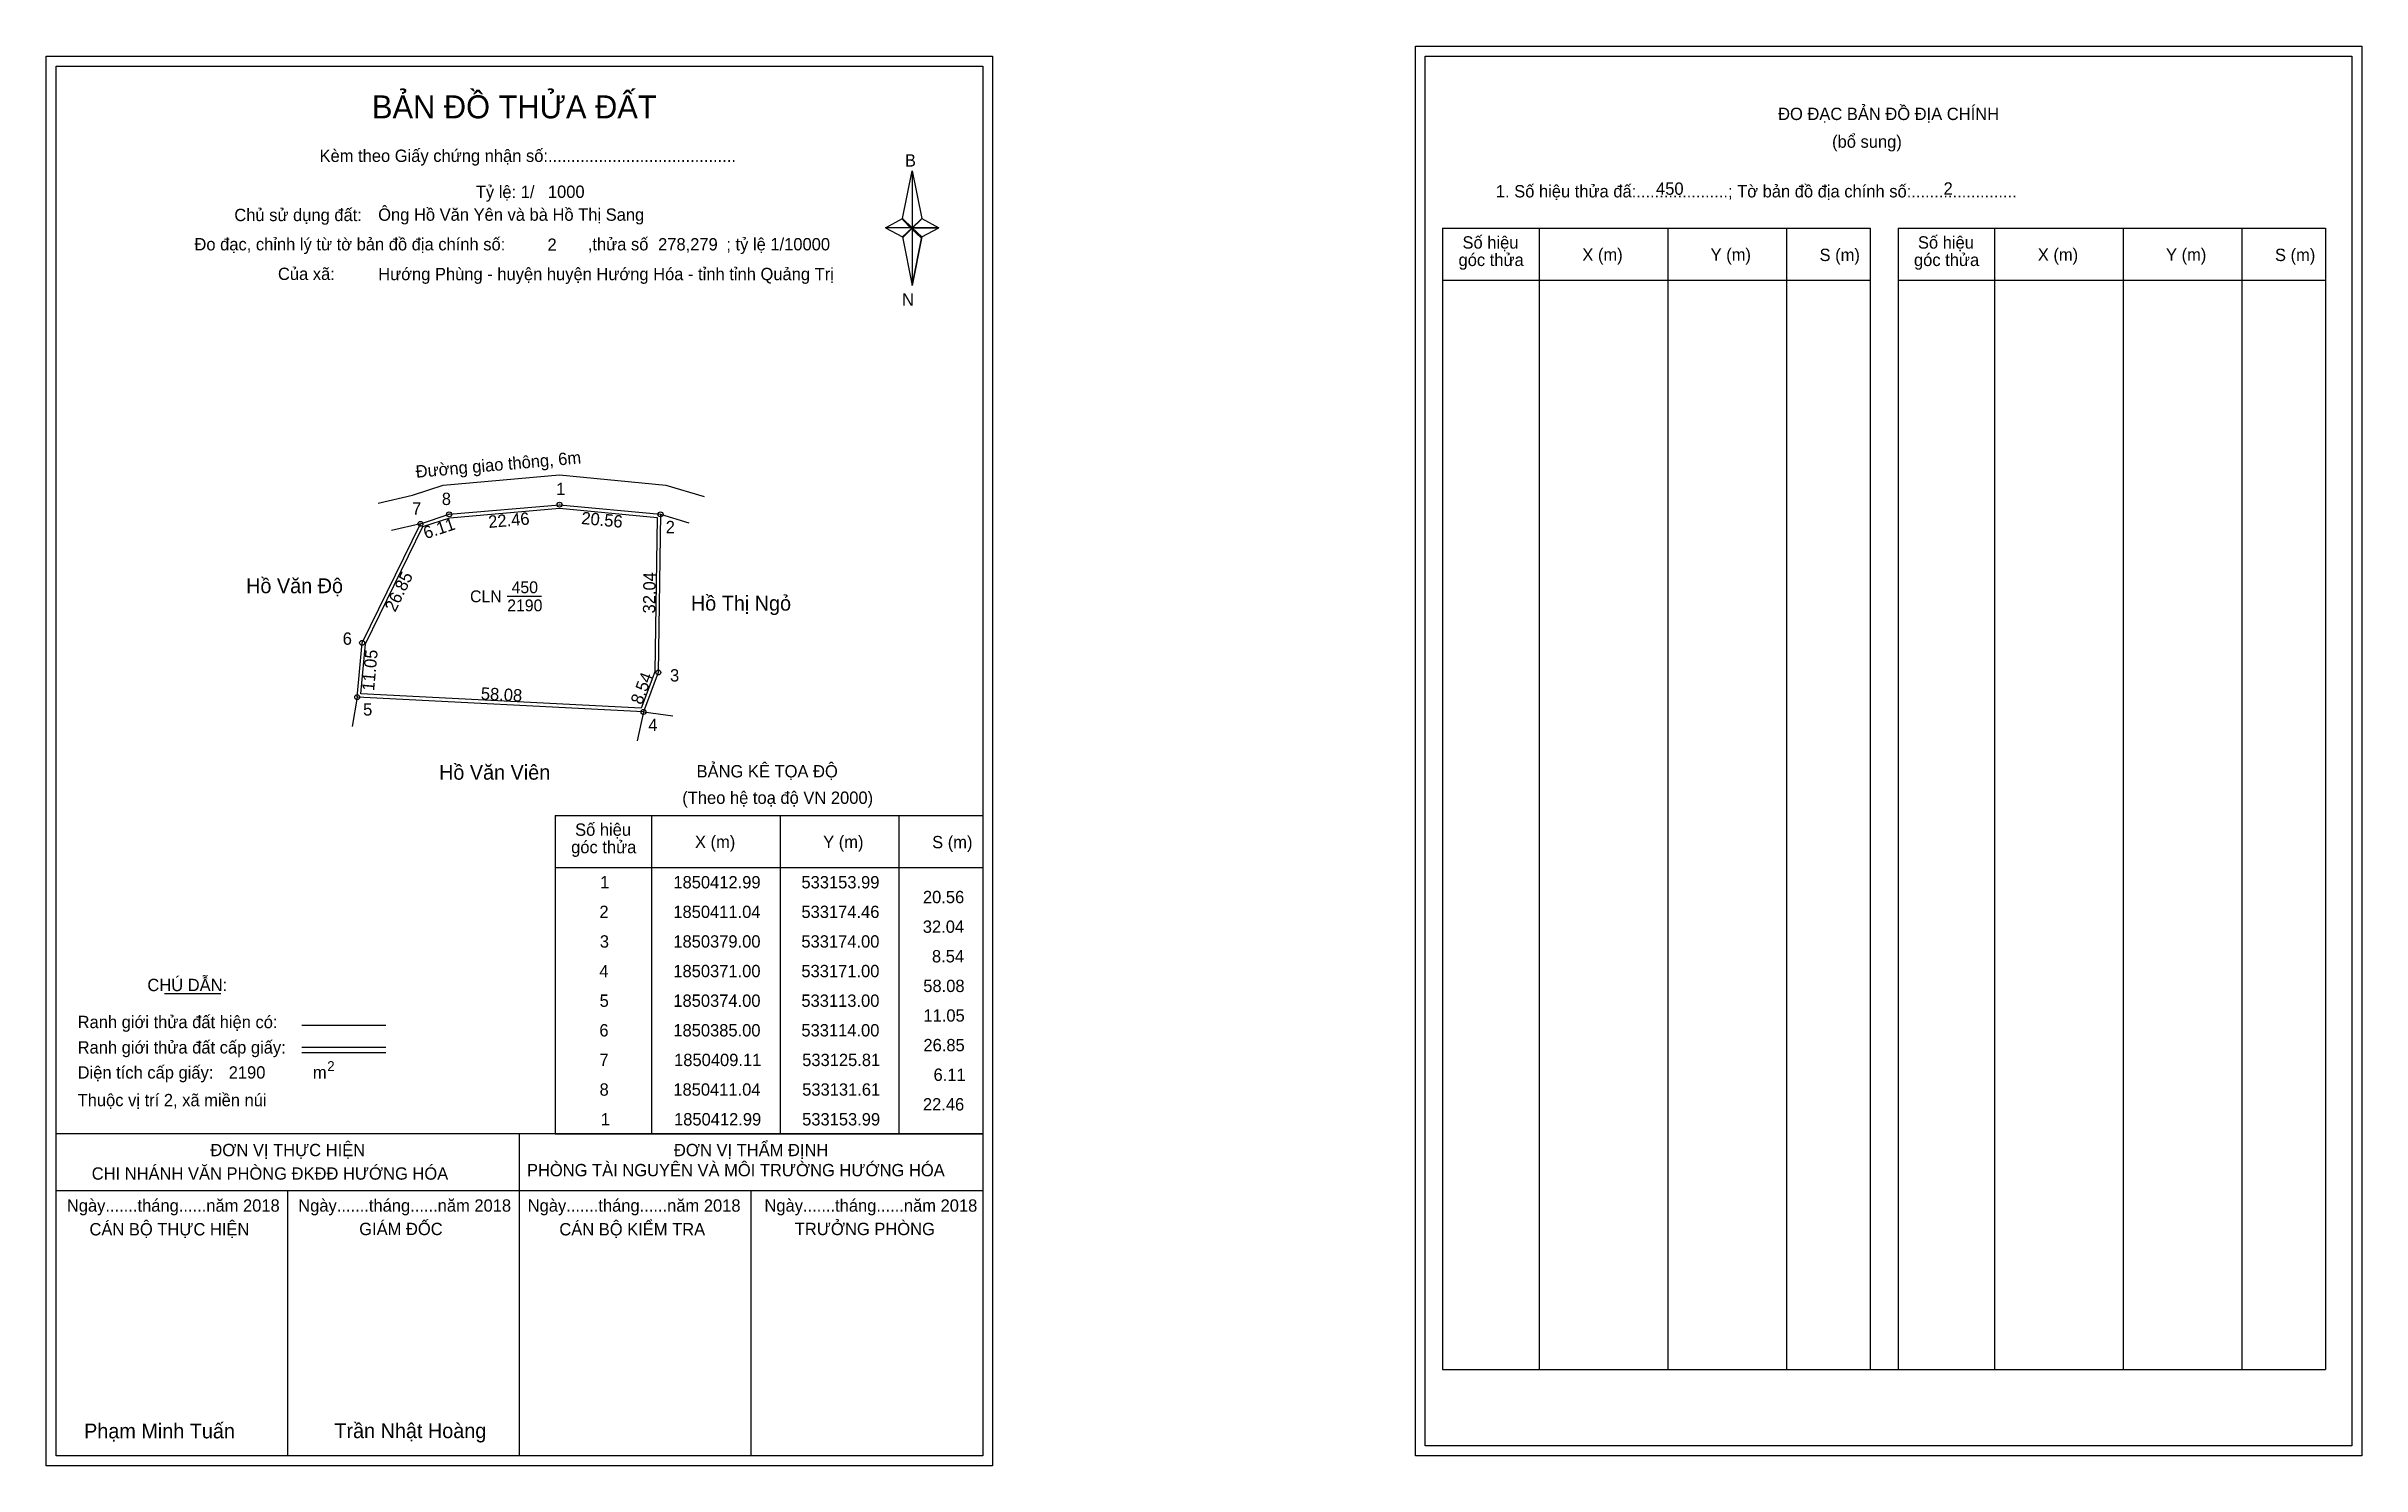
# Model space of a CAD drawing. Extents: x 533050 to 533519, y 1850218 to 1850506.
import ezdxf

# ---------------------------------------------------------------- set-up
doc = ezdxf.new("R2010")
doc.units = 0
for name, color, linetype in [('Level 1', 7, 'Continuous'), ('Level 10', 7, 'Continuous'), ('Level 11', 7, 'Continuous'), ('Level 13', 7, 'Continuous'), ('Level 27', 7, 'Continuous'), ('Level 3', 7, 'Continuous'), ('Level 36', 7, 'Continuous'), ('Level 49', 7, 'Continuous'), ('Level 53', 7, 'Continuous'), ('Level 55', 7, 'Continuous'), ('Level 6', 7, 'Continuous'), ('Level 63', 7, 'Continuous'), ('Level 9', 7, 'Continuous')]:
    doc.layers.add(name, color=color, linetype=linetype)

msp = doc.modelspace()

# ---------------------------------------------------------------- linework, layer by layer
at = {"layer": 'Level 1'}
for p, q in [((533329.35, 1850503.86), (533329.35, 1850503.86)), ((533052.03, 1850501.86), (533052.03, 1850501.86)), ((533223.45, 1850470.98), (533225.42, 1850480.62)), ((533225.42, 1850480.62), (533225.42, 1850469.09)), ((533225.42, 1850480.62), (533227.38, 1850470.98)), ((533220, 1850469.09), (533223.45, 1850470.98)), ((533223.45, 1850470.98), (533225.42, 1850469.09)), ((533225.27, 1850468.87), (533223.45, 1850470.76)), ((533227.24, 1850470.76), (533225.27, 1850468.87)), ((533225.27, 1850468.87), (533227.24, 1850470.76)), ((533227.38, 1850470.98), (533225.42, 1850469.09)), ((533225.42, 1850469.09), (533223.45, 1850467.25)), ((533225.27, 1850468.87), (533223.45, 1850467.03)), ((533223.45, 1850467.03), (533225.27, 1850468.87)), ((533223.45, 1850467.25), (533225.42, 1850457.39)), ((533227.24, 1850467.03), (533225.27, 1850468.87)), ((533225.42, 1850469.09), (533225.42, 1850457.39)), ((533225.42, 1850469.09), (533230.83, 1850469.09)), ((533225.42, 1850469.09), (533227.38, 1850467.25)), ((533227.38, 1850467.25), (533225.42, 1850457.39)), ((533227.38, 1850467.25), (533230.83, 1850469.09)), ((533332.88, 1850469), (533419.48, 1850469)), ((533352.47, 1850237.74), (533352.47, 1850469)), ((533378.54, 1850237.74), (533378.54, 1850469)), ((533402.52, 1850469), (533402.52, 1850237.74)), ((533419.48, 1850469), (533419.48, 1850237.74)), ((533425.14, 1850469), (533511.74, 1850469)), ((533444.73, 1850237.74), (533444.73, 1850469)), ((533470.8, 1850237.74), (533470.8, 1850469)), ((533494.77, 1850469), (533494.77, 1850237.74)), ((533511.74, 1850469), (533511.74, 1850237.74)), ((533332.88, 1850458.48), (533419.48, 1850458.48)), ((533425.14, 1850458.48), (533511.74, 1850458.48)), ((533153.12, 1850350.03), (533239.72, 1850350.03)), ((533172.71, 1850285.51), (533172.71, 1850350.03)), ((533198.78, 1850285.51), (533198.78, 1850350.03)), ((533222.75, 1850350.03), (533222.75, 1850285.51)), ((533153.12, 1850339.5), (533239.72, 1850339.5)), ((533073.94, 1850313.92), (533085.35, 1850313.92)), ((533101.81, 1850307.52), (533118.82, 1850307.52)), ((533101.81, 1850303.07), (533118.82, 1850303.07)), ((533101.81, 1850301.98), (533118.82, 1850301.98)), ((533158.85, 1850285.51), (533052.02, 1850285.51)), ((533239.72, 1850285.51), (533134.88, 1850285.51)), ((533145.87, 1850220.28), (533145.87, 1850285.51)), ((533153.12, 1850285.5), (533239.72, 1850285.5)), ((533239.72, 1850273.96), (533052.02, 1850273.96)), ((533098.95, 1850220.28), (533098.95, 1850273.96)), ((533192.8, 1850220.28), (533192.8, 1850273.96)), ((533332.88, 1850237.74), (533511.74, 1850237.74)), ((533517.05, 1850222.28), (533517.05, 1850222.28)), ((533239.72, 1850220.28), (533239.72, 1850220.28))]:
    msp.add_line(p, q, dxfattribs=at)
for points in [[(533223.45, 1850470.98), (533225.42, 1850480.62), (533225.42, 1850469.09)], [(533225.42, 1850469.09), (533227.38, 1850470.98), (533230.83, 1850469.09)], [(533220, 1850469.09), (533223.45, 1850467.25), (533225.42, 1850469.09)], [(533225.42, 1850469.09), (533225.42, 1850457.39), (533227.38, 1850467.25)]]:
    msp.add_lwpolyline(points, close=True, dxfattribs=at)
at = {"layer": 'Level 10'}
for points in [[(533130.39, 1850416.96), (533154.01, 1850419.01), (533175.54, 1850416.97)], [(533117.22, 1850413.31), (533124.19, 1850414.89), (533130.39, 1850416.96)], [(533175.54, 1850416.97), (533183.28, 1850414.65)]]:
    msp.add_lwpolyline(points, dxfattribs=at)
for points in [[(533171, 1850371), (533113, 1850374), (533114, 1850385), (533125.81, 1850409.11), (533131.61, 1850411.04), (533153.99, 1850412.99), (533174.46, 1850411.04), (533174, 1850379)], [(533170.52, 1850371.73), (533113.76, 1850374.66), (533114.69, 1850384.81), (533126.31, 1850408.54), (533131.75, 1850410.35), (533153.99, 1850412.29), (533173.75, 1850410.4), (533173.3, 1850379.13)]]:
    msp.add_lwpolyline(points, close=True, dxfattribs=at)
at = {"layer": 'Level 11'}
for centre in [(533153.99, 1850412.99), (533125.81, 1850409.11), (533131.61, 1850411.04), (533174.46, 1850411.04), (533114, 1850385), (533174, 1850379), (533113, 1850374), (533171, 1850371), (533171, 1850371)]:
    msp.add_circle(centre, 0.5, dxfattribs=at)
at = {"layer": 'Level 27'}
for p, q in [((533125.81, 1850409.11), (533119.96, 1850407.78)), ((533174.46, 1850411.04), (533180.21, 1850409.31)), ((533113, 1850374), (533112.01, 1850368.08)), ((533171, 1850371), (533169.7, 1850365.14)), ((533171, 1850371), (533176.95, 1850370.22))]:
    msp.add_line(p, q, dxfattribs=at)
at = {"layer": 'Level 3'}
for p, q in [((533332.88, 1850469), (533332.88, 1850237.74)), ((533425.14, 1850469), (533425.14, 1850237.74)), ((533153.12, 1850350.03), (533153.12, 1850285.51))]:
    msp.add_line(p, q, dxfattribs=at)
at = {"layer": 'Level 63'}
for points in [[(533050.02, 1850503.86), (533241.72, 1850503.86), (533241.72, 1850218.28), (533050.02, 1850218.28)], [(533327.35, 1850505.86), (533519.05, 1850505.86), (533519.05, 1850220.28), (533327.35, 1850220.28)], [(533329.35, 1850503.86), (533517.05, 1850503.86), (533517.05, 1850222.28), (533329.35, 1850222.28)], [(533052.02, 1850501.86), (533239.72, 1850501.86), (533239.72, 1850220.28), (533052.02, 1850220.28)]]:
    msp.add_lwpolyline(points, close=True, dxfattribs=at)
at = {"layer": 'Level 9'}
msp.add_line((533143.38, 1850394.42), (533150.35, 1850394.42), dxfattribs=at)

# ---------------------------------------------------------------- texts
at = {"layer": 'Level 1'}
for s, height, p in [('BẢN ĐỒ THỬA ĐẤT', 4.6657, (533115.99, 1850491.26)), ('ĐO ĐẠC BẢN ĐỒ ĐỊA CHÍNH', 2.5, (533400.83, 1850490.92)), ('(bổ sung)', 2.5, (533411.77, 1850485.3)), ('Kèm theo Giấy chứng nhận số:.........................................', 2.5, (533105.37, 1850482.43)), ('B', 2.5, (533223.96, 1850481.49)), ('1. Số hiệu thửa đấ:....................; Tờ bản đồ địa chính số:.......................', 2.5, (533343.66, 1850475.24)), ('Chủ sử dụng đất:', 2.5, (533088.11, 1850470.44)), ('Đo đạc, chỉnh lý từ tờ bản đồ địa chính số:                  ,thửa số                 ; tỷ lệ 1/10000', 2.5, (533080.03, 1850464.51)), ('Số hiệu', 2.5, (533336.9, 1850464.87)), ('X (m)', 2.5, (533361.18, 1850462.4)), ('Y (m)', 2.5, (533387.16, 1850462.4)), ('S (m)', 2.5, (533409.23, 1850462.35)), ('Số hiệu', 2.5, (533429.16, 1850464.87)), ('X (m)', 2.5, (533453.44, 1850462.4)), ('Y (m)', 2.5, (533479.41, 1850462.4)), ('S (m)', 2.5, (533501.49, 1850462.35)), ('Của xã:', 2.5, (533096.95, 1850458.51)), ('góc thửa', 2.5, (533336.1, 1850461.34)), ('góc thửa', 2.5, (533428.36, 1850461.34)), ('N', 2.5, (533223.36, 1850453.32)), ('BẢNG KÊ TỌA ĐỘ', 2.5, (533181.75, 1850357.73)), ('(Theo hệ toạ độ VN 2000)', 2.5, (533178.85, 1850352.37)), ('Số hiệu', 2.5, (533157.14, 1850345.9)), ('góc thửa', 2.5, (533156.34, 1850342.37)), ('X (m)', 2.5, (533181.42, 1850343.42)), ('Y (m)', 2.5, (533207.39, 1850343.42)), ('S (m)', 2.5, (533229.47, 1850343.37)), ('CHÚ DẪN:', 2.5, (533070.5, 1850314.43)), ('Ranh giới thửa đất hiện có:', 2.5, (533056.37, 1850306.93)), ('Ranh giới thửa đất cấp giấy:', 2.5, (533056.37, 1850301.79)), ('Diện tích cấp giấy:', 2.5, (533056.37, 1850296.71)), ('m', 2.5, (533104.03, 1850296.73)), ('2', 2, (533106.93, 1850298.24)), ('Thuộc vị trí 2, xã miền núi', 2.5, (533056.37, 1850291.11)), ('ĐƠN VỊ THỰC HIỆN', 2.5, (533083.26, 1850280.99)), ('ĐƠN VỊ THẨM ĐỊNH', 2.5, (533177.16, 1850280.99)), ('CHI NHÁNH VĂN PHÒNG ĐKĐĐ HƯỚNG HÓA', 2.5, (533059.22, 1850276.23)), ('PHÒNG TÀI NGUYÊN VÀ MÔI TRƯỜNG HƯỚNG HÓA', 2.5, (533147.39, 1850276.92)), ('Ngày.......tháng......năm 2018', 2.5, (533054.19, 1850269.75)), ('Ngày.......tháng......năm 2018', 2.5, (533101.06, 1850269.75)), ('Ngày.......tháng......năm 2018', 2.5, (533147.54, 1850269.75)), ('Ngày.......tháng......năm 2018', 2.5, (533195.5, 1850269.75)), ('CÁN BỘ THỰC HIỆN', 2.5, (533058.77, 1850264.94)), ('GIÁM ĐỐC', 2.5, (533113.41, 1850265)), ('CÁN BỘ KIỂM TRA', 2.5, (533153.95, 1850264.94)), ('TRƯỞNG PHÒNG', 2.5, (533201.64, 1850265)), ('Phạm Minh Tuấn', 3, (533057.68, 1850223.82)), ('Trần Nhật Hoàng', 3, (533108.38, 1850223.87))]:
    msp.add_text(s, height=height, dxfattribs=at).set_placement(p)
at = {"layer": 'Level 11'}
msp.add_text('Tỷ lệ: 1/', height=2.5, dxfattribs=at).set_placement((533137.03, 1850475.12))
at = {"layer": 'Level 13'}
for s, p in [('CLN', (533135.86, 1850393.22)), ('450', (533144.27, 1850395.06)), ('2190', (533143.38, 1850391.38))]:
    msp.add_text(s, height=2.4, dxfattribs=at).set_placement(p)
at = {"layer": 'Level 36'}
for s, p in [('Hồ Văn Độ', (533090.5, 1850395.06)), ('Hồ Thị Ngỏ', (533180.6, 1850391.53)), ('Hồ Văn Viên', (533129.58, 1850357.27))]:
    msp.add_text(s, height=3, dxfattribs=at).set_placement(p)
at = {"layer": 'Level 49'}
for s, rotation, p in [('Đường giao thông, 6m', 4.9797, (533124.96, 1850418.43)), ('6.11', 18.4053, (533126.9, 1850405.99)), ('22.46', 4.9797, (533139.66, 1850408.26)), ('20.56', 354.5583, (533158.32, 1850409.09)), ('26.85', 63.9026, (533120.69, 1850391.09)), ('32.04', 89.1775, (533173.37, 1850390.94)), ('11.05', 84.8056, (533116.42, 1850375.18)), ('58.08', 357.0391, (533138, 1850373.51)), ('8.54', 69.444, (533170.64, 1850372.31))]:
    msp.add_text(s, height=2.5, rotation=rotation, dxfattribs=at).set_placement(p)
at = {"layer": 'Level 53'}
for s, p in [('1', (533162.22, 1850335.25)), ('1850412.99', (533177.05, 1850335.25)), ('533153.99', (533202.99, 1850335.25)), ('20.56', (533227.6, 1850332.25)), ('2', (533162.07, 1850329.25)), ('1850411.04', (533177.04, 1850329.25)), ('533174.46', (533202.99, 1850329.25)), ('32.04', (533227.58, 1850326.25)), ('3', (533162.15, 1850323.25)), ('1850379.00', (533177.04, 1850323.25)), ('533174.00', (533202.98, 1850323.25)), ('4', (533162.06, 1850317.25)), ('1850371.00', (533177.04, 1850317.25)), ('533171.00', (533202.98, 1850317.25)), ('8.54', (533229.43, 1850320.25)), ('58.08', (533227.67, 1850314.25)), ('5', (533162.11, 1850311.25)), ('1850374.00', (533177.04, 1850311.25)), ('533113.00', (533202.98, 1850311.25)), ('11.05', (533227.7, 1850308.25)), ('6', (533162.06, 1850305.25)), ('1850385.00', (533177.04, 1850305.25)), ('533114.00', (533202.98, 1850305.25)), ('7', (533162.07, 1850299.25)), ('1850409.11', (533177.2, 1850299.25)), ('533125.81', (533203.14, 1850299.25)), ('26.85', (533227.7, 1850302.25)), ('8', (533162.1, 1850293.25)), ('1850411.04', (533177.04, 1850293.25)), ('533131.61', (533203.14, 1850293.25)), ('6.11', (533229.75, 1850296.25)), ('22.46', (533227.6, 1850290.25)), ('1', (533162.35, 1850287.22)), ('1850412.99', (533177.18, 1850287.22)), ('533153.99', (533203.13, 1850287.22))]:
    msp.add_text(s, height=2.5, dxfattribs=at).set_placement(p)
at = {"layer": 'Level 55'}
for s, height, p in [('1', 0.4, (533153.88, 1850412.99)), ('0', 0.11, (533153.95, 1850412.88)), ('0', 0.11, (533153.95, 1850412.88)), ('7', 0.4, (533125.68, 1850409.11)), ('451', 0.11, (533125.7, 1850409)), ('0', 0.11, (533125.77, 1850409)), ('0', 0.11, (533125.77, 1850409)), ('8', 0.4, (533131.48, 1850411.04)), ('0', 0.11, (533131.57, 1850410.93)), ('0', 0.11, (533131.57, 1850410.93)), ('2', 0.4, (533174.32, 1850411.04)), ('0', 0.11, (533174.42, 1850410.93)), ('0', 0.11, (533174.42, 1850410.93)), ('0', 0.11, (533174.42, 1850410.93)), ('0', 0.11, (533174.42, 1850410.93)), ('6', 0.4, (533113.86, 1850385)), ('451', 0.11, (533113.89, 1850384.89)), ('3', 0.4, (533173.88, 1850379)), ('0', 0.11, (533173.96, 1850378.89)), ('0', 0.11, (533173.96, 1850378.89)), ('452', 0.11, (533112.88, 1850373.89)), ('5', 0.4, (533112.87, 1850374)), ('451', 0.11, (533112.89, 1850373.89)), ('4', 0.4, (533170.86, 1850371)), ('452', 0.11, (533170.88, 1850370.89)), ('0', 0.11, (533170.96, 1850370.89)), ('0', 0.11, (533170.96, 1850370.89))]:
    msp.add_text(s, height=height, dxfattribs=at).set_placement(p)
at = {"layer": 'Level 6'}
for s, p in [('1000', (533151.63, 1850475.14)), ('450', (533376.11, 1850475.78)), ('2', (533434.35, 1850475.8)), ('Ông Hồ Văn Yên và bà Hồ Thị Sang', (533117.25, 1850470.51)), ('2', (533151.55, 1850464.42)), ('278,279', (533173.95, 1850464.5)), ('Hướng Phùng - huyện huyện Hướng Hóa - tỉnh tỉnh Quảng Trị', (533117.26, 1850458.47)), ('2190', (533086.97, 1850296.71))]:
    msp.add_text(s, height=2.5, dxfattribs=at).set_placement(p)
at = {"layer": 'Level 9'}
for s, p in [('7', (533124.11, 1850410.94)), ('8', (533130.14, 1850412.92)), ('1', (533153.31, 1850414.94)), ('2', (533175.5, 1850407.21)), ('6', (533110.07, 1850384.61)), ('3', (533176.37, 1850377.16)), ('5', (533114.2, 1850370.26)), ('4', (533171.98, 1850367.13))]:
    msp.add_text(s, height=2.5, dxfattribs=at).set_placement(p)

doc.saveas('drawing.dxf')
